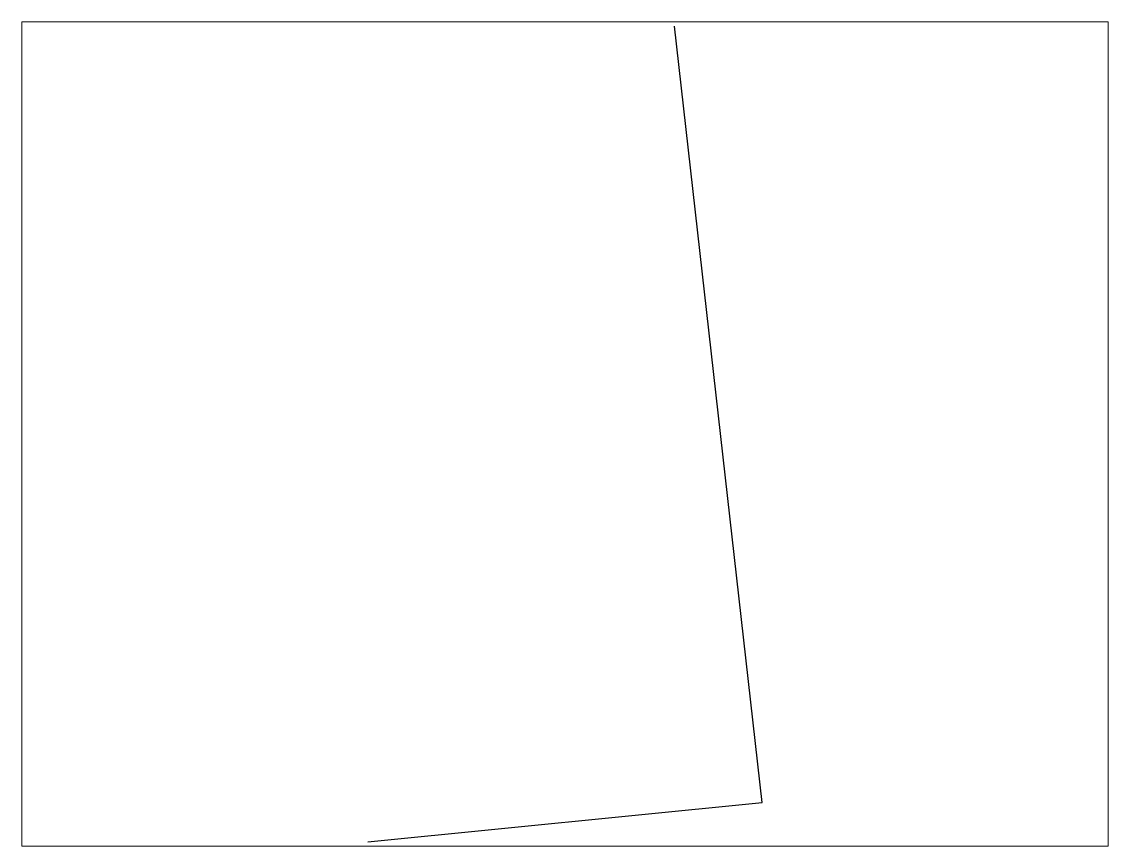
# Paper-space layout 'Layout1' of a CAD drawing. Header units: millimetres. Extents: x 26 to 231, y 20 to 176.
# The model-space entities are those that its viewports show. They can reach past a viewport. Long polylines and large blocks are cut down to what shows.
import ezdxf

# ---------------------------------------------------------------- set-up
doc = ezdxf.new("R2010")
doc.units = ezdxf.units.MM

msp = doc.modelspace()

# ---------------------------------------------------------------- linework, layer by layer
msp.add_lwpolyline([(614557.105, 1320948.366), (614564.782, 1320949.132), (614563.08, 1320964.25)])

psp = doc.layouts.get("Layout1")

# ---------------------------------------------------------------- viewports
at = {"layer": '0'}
psp.add_viewport(center=(128.5, 97.5), size=(205.6, 156), view_center_point=(614560.944, 1320956.308), view_height=16.05823, dxfattribs=at)

doc.saveas('drawing.dxf')
